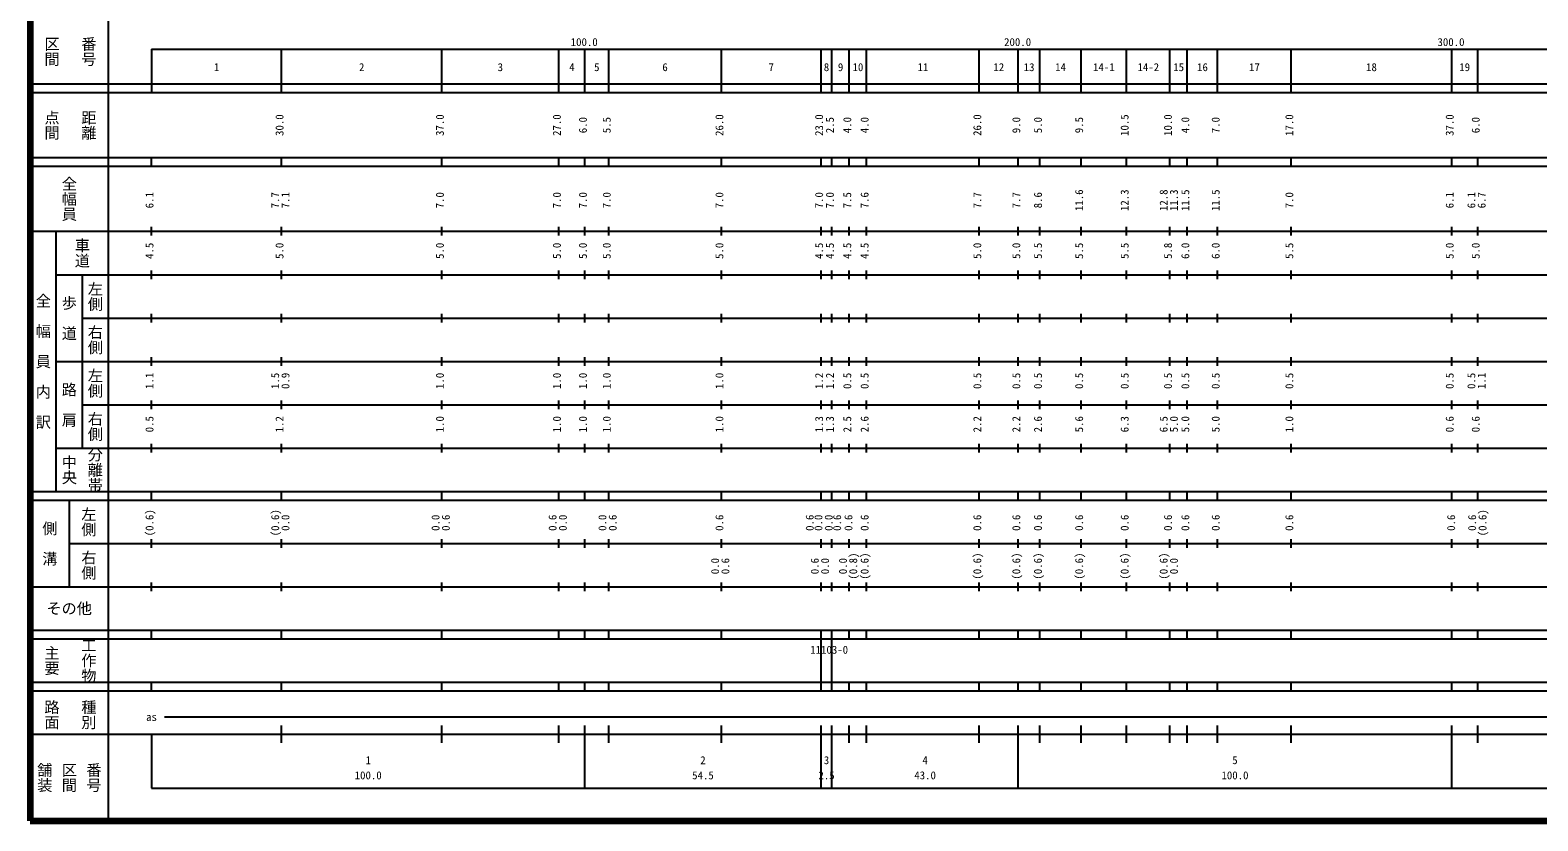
# Model space of a CAD drawing. Units: millimetres on the paper, enlarged 1000 times. Extents: x 40000 to 680000, y 20000 to 380000.
# Drawn here: x 40000 to 387884, y 20000 to 202409 of the extents above; entities that cross this region are included whole.
import ezdxf
from ezdxf.enums import TextEntityAlignment as Align

# ---------------------------------------------------------------- set-up
doc = ezdxf.new("R2010")
doc.units = ezdxf.units.MM
doc.header["$LTSCALE"] = 1000
doc.layers.add('M-TTL', color=2, linetype='Continuous', lineweight=140)
doc.layers.add('M-TTL-BAND', color=7, linetype='Continuous', lineweight=25)
doc.styles.add('@ＭＳ ゴシック', font='')
doc.styles.add('ＭＳ ゴシック', font='')
doc.styles.get('@ＭＳ ゴシック').set_extended_font_data('@MS Gothic')
doc.styles.get('ＭＳ ゴシック').set_extended_font_data('MS Gothic')

msp = doc.modelspace()

# ---------------------------------------------------------------- linework, layer by layer
at = {"layer": 'M-TTL'}
for p, q in [((40000, 380000), (40000, 20000)), ((40000, 20000), (680000, 20000))]:
    msp.add_line(p, q, dxfattribs=at)
at = {"layer": 'M-TTL-BAND'}
for p, q in [((58000, 370000), (58000, 20000)), ((68000, 198000), (579000, 198000)), ((68000, 198000), (68000, 188000)), ((98000, 188000), (98000, 198000)), ((135000, 188000), (135000, 198000)), ((162000, 188000), (162000, 198000)), ((168000, 188000), (168000, 198000)), ((173500, 188000), (173500, 198000)), ((199500, 188000), (199500, 198000)), ((222500, 188000), (222500, 198000)), ((225000, 188000), (225000, 198000)), ((229000, 188000), (229000, 198000)), ((233000, 188000), (233000, 198000)), ((259000, 188000), (259000, 198000)), ((268000, 188000), (268000, 198000)), ((273000, 188000), (273000, 198000)), ((282500, 188000), (282500, 198000)), ((293000, 188000), (293000, 198000)), ((303000, 188000), (303000, 198000)), ((307000, 188000), (307000, 198000)), ((314000, 188000), (314000, 198000)), ((331000, 188000), (331000, 198000)), ((368000, 188000), (368000, 198000)), ((374000, 188000), (374000, 198000)), ((40000, 190000), (579000, 190000)), ((40000, 188000), (579000, 188000)), ((40000, 173000), (579000, 173000)), ((40000, 171000), (579000, 171000)), ((68000, 171000), (68000, 173000)), ((98000, 171000), (98000, 173000)), ((135000, 171000), (135000, 173000)), ((162000, 171000), (162000, 173000)), ((168000, 171000), (168000, 173000)), ((173500, 171000), (173500, 173000)), ((199500, 171000), (199500, 173000)), ((222500, 171000), (222500, 173000)), ((225000, 171000), (225000, 173000)), ((229000, 171000), (229000, 173000)), ((233000, 171000), (233000, 173000)), ((259000, 171000), (259000, 173000)), ((268000, 171000), (268000, 173000)), ((273000, 171000), (273000, 173000)), ((282500, 171000), (282500, 173000)), ((293000, 171000), (293000, 173000)), ((303000, 171000), (303000, 173000)), ((307000, 171000), (307000, 173000)), ((314000, 171000), (314000, 173000)), ((331000, 171000), (331000, 173000)), ((368000, 171000), (368000, 173000)), ((374000, 171000), (374000, 173000)), ((68000, 155000), (68000, 157000)), ((98000, 155000), (98000, 157000)), ((135000, 155000), (135000, 157000)), ((162000, 155000), (162000, 157000)), ((168000, 155000), (168000, 157000)), ((173500, 155000), (173500, 157000)), ((199500, 155000), (199500, 157000)), ((222500, 155000), (222500, 157000)), ((225000, 155000), (225000, 157000)), ((229000, 155000), (229000, 157000)), ((233000, 155000), (233000, 157000)), ((259000, 155000), (259000, 157000)), ((268000, 155000), (268000, 157000)), ((273000, 155000), (273000, 157000)), ((282500, 155000), (282500, 157000)), ((293000, 155000), (293000, 157000)), ((303000, 155000), (303000, 157000)), ((307000, 155000), (307000, 157000)), ((314000, 155000), (314000, 157000)), ((331000, 155000), (331000, 157000)), ((368000, 155000), (368000, 157000)), ((374000, 155000), (374000, 157000)), ((40000, 156000), (579000, 156000)), ((46000, 96000), (46000, 156000)), ((68000, 145000), (68000, 147000)), ((98000, 145000), (98000, 147000)), ((135000, 145000), (135000, 147000)), ((162000, 145000), (162000, 147000)), ((168000, 145000), (168000, 147000)), ((173500, 145000), (173500, 147000)), ((199500, 145000), (199500, 147000)), ((222500, 145000), (222500, 147000)), ((225000, 145000), (225000, 147000)), ((229000, 145000), (229000, 147000)), ((233000, 145000), (233000, 147000)), ((259000, 145000), (259000, 147000)), ((268000, 145000), (268000, 147000)), ((273000, 145000), (273000, 147000)), ((282500, 145000), (282500, 147000)), ((293000, 145000), (293000, 147000)), ((303000, 145000), (303000, 147000)), ((307000, 145000), (307000, 147000)), ((314000, 145000), (314000, 147000)), ((331000, 145000), (331000, 147000)), ((368000, 145000), (368000, 147000)), ((374000, 145000), (374000, 147000)), ((46000, 146000), (579000, 146000)), ((52000, 146000), (52000, 106000)), ((52000, 136000), (579000, 136000)), ((68000, 135000), (68000, 137000)), ((98000, 135000), (98000, 137000)), ((135000, 135000), (135000, 137000)), ((162000, 135000), (162000, 137000)), ((168000, 135000), (168000, 137000)), ((173500, 135000), (173500, 137000)), ((199500, 135000), (199500, 137000)), ((222500, 135000), (222500, 137000)), ((225000, 135000), (225000, 137000)), ((229000, 135000), (229000, 137000)), ((233000, 135000), (233000, 137000)), ((259000, 135000), (259000, 137000)), ((268000, 135000), (268000, 137000)), ((273000, 135000), (273000, 137000)), ((282500, 135000), (282500, 137000)), ((293000, 135000), (293000, 137000)), ((303000, 135000), (303000, 137000)), ((307000, 135000), (307000, 137000)), ((314000, 135000), (314000, 137000)), ((331000, 135000), (331000, 137000)), ((368000, 135000), (368000, 137000)), ((374000, 135000), (374000, 137000)), ((46000, 126000), (579000, 126000)), ((68000, 125000), (68000, 127000)), ((98000, 125000), (98000, 127000)), ((135000, 125000), (135000, 127000)), ((162000, 125000), (162000, 127000)), ((168000, 125000), (168000, 127000)), ((173500, 125000), (173500, 127000)), ((199500, 125000), (199500, 127000)), ((222500, 125000), (222500, 127000)), ((225000, 125000), (225000, 127000)), ((229000, 125000), (229000, 127000)), ((233000, 125000), (233000, 127000)), ((259000, 125000), (259000, 127000)), ((268000, 125000), (268000, 127000)), ((273000, 125000), (273000, 127000)), ((282500, 125000), (282500, 127000)), ((293000, 125000), (293000, 127000)), ((303000, 125000), (303000, 127000)), ((307000, 125000), (307000, 127000)), ((314000, 125000), (314000, 127000)), ((331000, 125000), (331000, 127000)), ((368000, 125000), (368000, 127000)), ((374000, 125000), (374000, 127000)), ((52000, 116000), (579000, 116000)), ((68000, 115000), (68000, 117000)), ((98000, 115000), (98000, 117000)), ((135000, 115000), (135000, 117000)), ((162000, 115000), (162000, 117000)), ((168000, 115000), (168000, 117000)), ((173500, 115000), (173500, 117000)), ((199500, 115000), (199500, 117000)), ((222500, 115000), (222500, 117000)), ((225000, 115000), (225000, 117000)), ((229000, 115000), (229000, 117000)), ((233000, 115000), (233000, 117000)), ((259000, 115000), (259000, 117000)), ((268000, 115000), (268000, 117000)), ((273000, 115000), (273000, 117000)), ((282500, 115000), (282500, 117000)), ((293000, 115000), (293000, 117000)), ((303000, 115000), (303000, 117000)), ((307000, 115000), (307000, 117000)), ((314000, 115000), (314000, 117000)), ((331000, 115000), (331000, 117000)), ((368000, 115000), (368000, 117000)), ((374000, 115000), (374000, 117000)), ((46000, 106000), (579000, 106000)), ((68000, 105000), (68000, 107000)), ((98000, 105000), (98000, 107000)), ((135000, 105000), (135000, 107000)), ((162000, 105000), (162000, 107000)), ((168000, 105000), (168000, 107000)), ((173500, 105000), (173500, 107000)), ((199500, 105000), (199500, 107000)), ((222500, 105000), (222500, 107000)), ((225000, 105000), (225000, 107000)), ((229000, 105000), (229000, 107000)), ((233000, 105000), (233000, 107000)), ((259000, 105000), (259000, 107000)), ((268000, 105000), (268000, 107000)), ((273000, 105000), (273000, 107000)), ((282500, 105000), (282500, 107000)), ((293000, 105000), (293000, 107000)), ((303000, 105000), (303000, 107000)), ((307000, 105000), (307000, 107000)), ((314000, 105000), (314000, 107000)), ((331000, 105000), (331000, 107000)), ((368000, 105000), (368000, 107000)), ((374000, 105000), (374000, 107000)), ((40000, 96000), (579000, 96000)), ((40000, 94000), (579000, 94000)), ((49000, 94000), (49000, 74000)), ((68000, 94000), (68000, 96000)), ((98000, 94000), (98000, 96000)), ((135000, 94000), (135000, 96000)), ((162000, 94000), (162000, 96000)), ((168000, 94000), (168000, 96000)), ((173500, 94000), (173500, 96000)), ((199500, 94000), (199500, 96000)), ((222500, 94000), (222500, 96000)), ((225000, 94000), (225000, 96000)), ((229000, 94000), (229000, 96000)), ((233000, 94000), (233000, 96000)), ((259000, 94000), (259000, 96000)), ((268000, 94000), (268000, 96000)), ((273000, 94000), (273000, 96000)), ((282500, 94000), (282500, 96000)), ((293000, 94000), (293000, 96000)), ((303000, 94000), (303000, 96000)), ((307000, 94000), (307000, 96000)), ((314000, 94000), (314000, 96000)), ((331000, 94000), (331000, 96000)), ((368000, 94000), (368000, 96000)), ((374000, 94000), (374000, 96000)), ((49000, 84000), (579000, 84000)), ((68000, 83000), (68000, 85000)), ((98000, 83000), (98000, 85000)), ((135000, 83000), (135000, 85000)), ((162000, 83000), (162000, 85000)), ((168000, 83000), (168000, 85000)), ((173500, 83000), (173500, 85000)), ((199500, 83000), (199500, 85000)), ((222500, 83000), (222500, 85000)), ((225000, 83000), (225000, 85000)), ((229000, 83000), (229000, 85000)), ((233000, 83000), (233000, 85000)), ((259000, 83000), (259000, 85000)), ((268000, 83000), (268000, 85000)), ((273000, 83000), (273000, 85000)), ((282500, 83000), (282500, 85000)), ((293000, 83000), (293000, 85000)), ((303000, 83000), (303000, 85000)), ((307000, 83000), (307000, 85000)), ((314000, 83000), (314000, 85000)), ((331000, 83000), (331000, 85000)), ((368000, 83000), (368000, 85000)), ((374000, 83000), (374000, 85000)), ((40000, 74000), (579000, 74000)), ((68000, 73000), (68000, 75000)), ((98000, 73000), (98000, 75000)), ((135000, 73000), (135000, 75000)), ((162000, 73000), (162000, 75000)), ((168000, 73000), (168000, 75000)), ((173500, 73000), (173500, 75000)), ((199500, 73000), (199500, 75000)), ((222500, 73000), (222500, 75000)), ((225000, 73000), (225000, 75000)), ((229000, 73000), (229000, 75000)), ((233000, 73000), (233000, 75000)), ((259000, 73000), (259000, 75000)), ((268000, 73000), (268000, 75000)), ((273000, 73000), (273000, 75000)), ((282500, 73000), (282500, 75000)), ((293000, 73000), (293000, 75000)), ((303000, 73000), (303000, 75000)), ((307000, 73000), (307000, 75000)), ((314000, 73000), (314000, 75000)), ((331000, 73000), (331000, 75000)), ((368000, 73000), (368000, 75000)), ((374000, 73000), (374000, 75000)), ((40000, 64000), (579000, 64000)), ((68000, 62000), (68000, 64000)), ((98000, 62000), (98000, 64000)), ((135000, 62000), (135000, 64000)), ((162000, 62000), (162000, 64000)), ((168000, 62000), (168000, 64000)), ((173500, 62000), (173500, 64000)), ((199500, 62000), (199500, 64000)), ((222500, 62000), (222500, 64000)), ((225000, 62000), (225000, 64000)), ((229000, 62000), (229000, 64000)), ((233000, 62000), (233000, 64000)), ((259000, 62000), (259000, 64000)), ((268000, 62000), (268000, 64000)), ((273000, 62000), (273000, 64000)), ((282500, 62000), (282500, 64000)), ((293000, 62000), (293000, 64000)), ((303000, 62000), (303000, 64000)), ((307000, 62000), (307000, 64000)), ((314000, 62000), (314000, 64000)), ((331000, 62000), (331000, 64000)), ((368000, 62000), (368000, 64000)), ((374000, 62000), (374000, 64000)), ((40000, 62000), (579000, 62000)), ((222500, 52000), (222500, 62000)), ((225000, 52000), (225000, 62000)), ((40000, 52000), (579000, 52000)), ((40000, 50000), (579000, 50000)), ((68000, 50000), (68000, 52000)), ((98000, 50000), (98000, 52000)), ((135000, 50000), (135000, 52000)), ((162000, 50000), (162000, 52000)), ((168000, 50000), (168000, 52000)), ((173500, 50000), (173500, 52000)), ((199500, 50000), (199500, 52000)), ((222500, 50000), (222500, 52000)), ((225000, 50000), (225000, 52000)), ((229000, 50000), (229000, 52000)), ((233000, 50000), (233000, 52000)), ((259000, 50000), (259000, 52000)), ((268000, 50000), (268000, 52000)), ((273000, 50000), (273000, 52000)), ((282500, 50000), (282500, 52000)), ((293000, 50000), (293000, 52000)), ((303000, 50000), (303000, 52000)), ((307000, 50000), (307000, 52000)), ((314000, 50000), (314000, 52000)), ((331000, 50000), (331000, 52000)), ((368000, 50000), (368000, 52000)), ((374000, 50000), (374000, 52000)), ((71000, 44000), (565000, 44000)), ((98000, 38000), (98000, 42000)), ((135000, 38000), (135000, 42000)), ((162000, 38000), (162000, 42000)), ((168000, 27500), (168000, 42000)), ((173500, 38000), (173500, 42000)), ((199500, 38000), (199500, 42000)), ((222500, 27500), (222500, 42000)), ((225000, 27500), (225000, 42000)), ((229000, 38000), (229000, 42000)), ((233000, 38000), (233000, 42000)), ((259000, 38000), (259000, 42000)), ((268000, 27500), (268000, 42000)), ((273000, 38000), (273000, 42000)), ((282500, 38000), (282500, 42000)), ((293000, 38000), (293000, 42000)), ((303000, 38000), (303000, 42000)), ((307000, 38000), (307000, 42000)), ((314000, 38000), (314000, 42000)), ((331000, 38000), (331000, 42000)), ((368000, 27500), (368000, 42000)), ((374000, 38000), (374000, 42000)), ((40000, 40000), (579000, 40000)), ((68000, 40000), (68000, 27500)), ((68000, 27500), (579000, 27500))]:
    msp.add_line(p, q, dxfattribs=at)

# ---------------------------------------------------------------- texts
at = {"layer": 'M-TTL-BAND', "style": '@ＭＳ ゴシック'}
for s, p in [('区間', (45000, 197500)), ('番号', (53500, 197500)), ('点間', (45000, 180500)), ('距離', (53500, 180500)), ('全幅員', (49000, 163500)), ('車道', (52000, 151000)), ('左側', (55000, 141000)), ('全\u3000幅\u3000員\u3000内\u3000訳', (43000, 126000)), ('歩\u3000道', (49000, 136000)), ('右側', (55000, 131000)), ('左側', (55000, 121000)), ('路\u3000肩', (49000, 116000)), ('右側', (55000, 111000)), ('分離帯', (55000, 101000)), ('中央', (49000, 101000)), ('左側', (53500, 89000)), ('側\u3000溝', (44500, 84000)), ('右側', (53500, 79000)), ('主要', (45000, 57000)), ('工作物', (53500, 57000)), ('路面', (45000, 44500)), ('種別', (53500, 44500)), ('舗装', (43333, 30000)), ('区間', (49000, 30000)), ('番号', (54667, 30000))]:
    msp.add_text(s, height=2566, rotation=270, dxfattribs=at).set_placement(p, align=Align.MIDDLE_CENTER)
at = {"layer": 'M-TTL-BAND', "style": 'ＭＳ ゴシック'}
for s, p in [('100.0', (167844, 198195)), ('200.0', (267844, 198195)), ('300.0', (367844, 198195)), ('1', (83000, 192405)), ('2', (116500, 192405)), ('3', (148500, 192405)), ('4', (165000, 192405)), ('5', (170750, 192405)), ('6', (186500, 192405)), ('7', (211000, 192405)), ('8', (223750, 192405)), ('9', (227000, 192405)), ('10', (231000, 192405)), ('11', (246000, 192405)), ('12', (263500, 192405)), ('13', (270500, 192405)), ('14', (277750, 192405)), ('14-1', (287750, 192405)), ('14-2', (298000, 192405)), ('15', (305000, 192405)), ('16', (310500, 192405)), ('17', (322500, 192405)), ('18', (349500, 192405)), ('19', (371000, 192405)), ('as', (68000, 42500)), ('1', (118000, 32523)), ('2', (195250, 32523)), ('3', (223750, 32523)), ('4', (246500, 32523)), ('5', (318000, 32523)), ('100.0', (118000, 29033)), ('54.5', (195250, 29033)), ('2.5', (223750, 29033)), ('43.0', (246500, 29033)), ('100.0', (318000, 29033))]:
    msp.add_text(s, height=1833, dxfattribs=at).set_placement(p, align=Align.BOTTOM_CENTER)
for s, p in [('30.0', (99000, 180500)), ('37.0', (136000, 180500)), ('27.0', (163000, 180500)), ('6.0', (169000, 180500)), ('5.5', (174500, 180500)), ('26.0', (200500, 180500)), ('23.0', (223500, 180500)), ('2.5', (226000, 180500)), ('4.0', (230000, 180500)), ('4.0', (234000, 180500)), ('26.0', (260000, 180500)), ('9.0', (269000, 180500)), ('5.0', (274000, 180500)), ('9.5', (283500, 180500)), ('10.5', (294000, 180500)), ('10.0', (304000, 180500)), ('4.0', (308000, 180500)), ('7.0', (315000, 180500)), ('17.0', (332000, 180500)), ('37.0', (369000, 180500)), ('6.0', (375000, 180500)), ('6.1', (69000, 163174)), ('7.7', (98000, 163174)), ('7.1', (100370, 163174)), ('7.0', (136000, 163174)), ('7.0', (163000, 163174)), ('7.0', (169000, 163174)), ('7.0', (174500, 163174)), ('7.0', (200500, 163174)), ('7.0', (223500, 163174)), ('7.0', (226000, 163174)), ('7.5', (230000, 163174)), ('7.6', (234000, 163174)), ('7.7', (260000, 163174)), ('7.7', (269000, 163174)), ('8.6', (274000, 163174)), ('11.6', (283500, 163174)), ('12.3', (294000, 163174)), ('12.8', (303000, 163174)), ('11.3', (305370, 163174)), ('11.5', (308000, 163174)), ('11.5', (315000, 163174)), ('7.0', (332000, 163174)), ('6.1', (369000, 163174)), ('6.1', (374000, 163174)), ('6.7', (376370, 163174)), ('4.5', (69000, 151500)), ('5.0', (99000, 151500)), ('5.0', (136000, 151500)), ('5.0', (163000, 151500)), ('5.0', (169000, 151500)), ('5.0', (174500, 151500)), ('5.0', (200500, 151500)), ('4.5', (223500, 151500)), ('4.5', (226000, 151500)), ('4.5', (230000, 151500)), ('4.5', (234000, 151500)), ('5.0', (260000, 151500)), ('5.0', (269000, 151500)), ('5.5', (274000, 151500)), ('5.5', (283500, 151500)), ('5.5', (294000, 151500)), ('5.8', (304000, 151500)), ('6.0', (308000, 151500)), ('6.0', (315000, 151500)), ('5.5', (332000, 151500)), ('5.0', (369000, 151500)), ('5.0', (375000, 151500)), ('1.1', (69000, 121500)), ('1.5', (98000, 121500)), ('0.9', (100370, 121500)), ('1.0', (136000, 121500)), ('1.0', (163000, 121500)), ('1.0', (169000, 121500)), ('1.0', (174500, 121500)), ('1.0', (200500, 121500)), ('1.2', (223500, 121500)), ('1.2', (226000, 121500)), ('0.5', (230000, 121500)), ('0.5', (234000, 121500)), ('0.5', (260000, 121500)), ('0.5', (269000, 121500)), ('0.5', (274000, 121500)), ('0.5', (283500, 121500)), ('0.5', (294000, 121500)), ('0.5', (304000, 121500)), ('0.5', (308000, 121500)), ('0.5', (315000, 121500)), ('0.5', (332000, 121500)), ('0.5', (369000, 121500)), ('0.5', (374000, 121500)), ('1.1', (376370, 121500)), ('0.5', (69000, 111500)), ('1.2', (99000, 111500)), ('1.0', (136000, 111500)), ('1.0', (163000, 111500)), ('1.0', (169000, 111500)), ('1.0', (174500, 111500)), ('1.0', (200500, 111500)), ('1.3', (223500, 111500)), ('1.3', (226000, 111500)), ('2.5', (230000, 111500)), ('2.6', (234000, 111500)), ('2.2', (260000, 111500)), ('2.2', (269000, 111500)), ('2.6', (274000, 111500)), ('5.6', (283500, 111500)), ('6.3', (294000, 111500)), ('6.5', (303000, 111500)), ('5.0', (305370, 111500)), ('5.0', (308000, 111500)), ('5.0', (315000, 111500)), ('1.0', (332000, 111500)), ('0.6', (369000, 111500)), ('0.6', (375000, 111500)), ('(0.6)', (69000, 88764)), ('(0.6)', (98000, 88764)), ('0.0', (100370, 88764)), ('0.0', (135000, 88764)), ('0.6', (137370, 88764)), ('0.6', (162000, 88764)), ('0.0', (164370, 88764)), ('0.0', (173500, 88764)), ('0.6', (175870, 88764)), ('0.6', (200500, 88764)), ('0.6', (221330, 88764)), ('0.0', (223342, 88764)), ('0.0', (225715, 88764)), ('0.6', (227663, 88764)), ('0.6', (230274, 88764)), ('0.6', (234000, 88764)), ('0.6', (260000, 88764)), ('0.6', (269000, 88764)), ('0.6', (274000, 88764)), ('0.6', (283500, 88764)), ('0.6', (294000, 88764)), ('0.6', (304000, 88764)), ('0.6', (308000, 88764)), ('0.6', (315000, 88764)), ('0.6', (332000, 88764)), ('0.6', (369338, 88764)), ('0.6', (374179, 88764)), ('(0.6)', (376578, 88764)), ('0.0', (199500, 78764)), ('0.6', (201870, 78764)), ('0.6', (222500, 78764)), ('0.0', (224870, 78764)), ('0.0', (229000, 78764)), ('(0.8)', (231370, 78764)), ('(0.6)', (234000, 78764)), ('(0.6)', (260000, 78764)), ('(0.6)', (269000, 78764)), ('(0.6)', (274000, 78764)), ('(0.6)', (283500, 78764)), ('(0.6)', (294000, 78764)), ('(0.6)', (303000, 78764)), ('0.0', (305370, 78764))]:
    msp.add_text(s, height=1833, rotation=90, dxfattribs=at).set_placement(p, align=Align.BOTTOM_CENTER)
msp.add_text('その他', height=2566, dxfattribs=at).set_placement((49000, 69000), align=Align.MIDDLE_CENTER)
msp.add_text('11103-0', height=1833, dxfattribs=at).set_placement((220000, 58000), align=Align.BOTTOM_LEFT)

doc.saveas('drawing.dxf')
